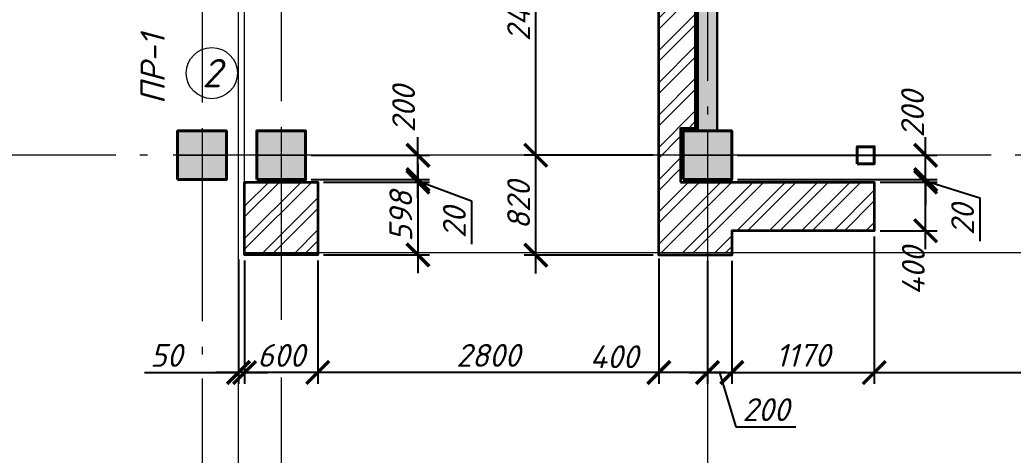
# Model space of a CAD drawing. Header units: millimetres. Extents: x -82276 to 69119, y 30132 to 86759.
# Drawn here: x -16766 to -8611, y 60992 to 64569 of the extents above; entities that cross this region are included whole.
import ezdxf
from ezdxf.enums import TextEntityAlignment as Align

# ---------------------------------------------------------------- set-up
doc = ezdxf.new("R2010")
doc.units = ezdxf.units.MM
doc.header["$MEASUREMENT"] = 0
doc.linetypes.add('Double Dashed', pattern=[1797.222233, 1325, -211.666656, 63.333344, -197.222233])
doc.layers.get('0').update_dxf_attribs({"lineweight": 5})
doc.layers.add('#Hatch', color=252, linetype='Continuous', lineweight=5, true_color=0x696969)
for name, color, linetype, lineweight in [('#стены внутр', 152, 'Continuous', 35), ('#стены наруж', 12, 'Continuous', 35), ('k_ Рамка', 7, 'Continuous', 50), ('колонны_Ном._пера__94', 252, 'Continuous', 5), ('колонны_Ном._пера__99', 7, 'Continuous', 40), ('оси_Ном._пера__96', 7, 'Continuous', 5), ('размеры', 7, 'Continuous', 5), ('чертеж', 7, 'Continuous', 5)]:
    doc.layers.add(name, color=color, linetype=linetype, lineweight=lineweight)
doc.layers.add('колонны', color=7, linetype='Continuous')
doc.layers.add('оси', color=7, linetype='Continuous')
doc.styles.get("Standard").update_dxf_attribs({"font": 'isocpeui.ttf'})
doc.styles.add('STEP PR', font='isocpeui.ttf')
doc.styles.add('СГЕНЕРИР_СТИЛЬ_2', font='gost_2_304-81_type.ttf')
doc.dimstyles.new('SPDS', dxfattribs={"dimscale": 50, "dimtxt": 2.5, "dimasz": 2.5, "dimexe": 1.25, "dimexo": 0.625, "dimtad": 1, "dimdec": 0, "dimrnd": 0.001, "dimtxsty": 'STEP PR', "dimblk": 'ARCHTICK', "dimcen": 2.5, "dimdle": 2, "dimclrd": 256, "dimclre": 256, "dimclrt": 7, "dimadec": 0, "dimazin": 2, "dimtfac": 0.75, "dimtdec": 0, "dimtmove": 1, "dimatfit": 3, "dimfxl": 1, "dimtolj": 1, "dimarcsym": 1})

# ---------------------------------------------------------------- blocks, each defined once
blk = doc.blocks.new('Стандартный маркер сетки_17')
at = {"layer": 'оси_Ном._пера__96', "linetype": 'Double Dashed'}
blk.add_line((900, 0), (20403.4, 0), dxfattribs=at)
at = {"layer": 'оси_Ном._пера__96', "style": 'СГЕНЕРИР_СТИЛЬ_2'}
blk.add_attdef('AC_MarkerText_1', text='', height=350, rotation=90, dxfattribs=at).set_placement((21973.1, -122.2), align=Align.BOTTOM_LEFT)
blk = doc.blocks.new('Колонна_15_1', base_point=(22379, 71855.7))
at = {"layer": 'колонны_Ном._пера__94', "linetype": 'Continuous'}
blk.add_hatch(color=256, dxfattribs=at).paths.add_polyline_path([(22179, 71646.7), (22579, 71646.7), (22579, 72046.7), (22179, 72046.7)])
at = {"layer": 'колонны_Ном._пера__94', "color": 253, "lineweight": 5, "true_color": 0xa3a3a3}
for points in [[(22379, 72046.7), (22379, 71646.7)], [(22179, 71846.7), (22579, 71846.7)]]:
    blk.add_lwpolyline(points, dxfattribs=at)
at = {"layer": 'колонны_Ном._пера__99', "linetype": 'Continuous', "flags": 128}
blk.add_lwpolyline([(22179, 71646.7), (22579, 71646.7), (22579, 72046.7), (22179, 72046.7)], close=True, dxfattribs=at)
blk = doc.blocks.new('A$C297C156A')
at = {"layer": 'колонны_Ном._пера__94', "linetype": 'Continuous', "true_color": 0x737373}
h = blk.add_hatch(color=8, dxfattribs=at)
h.paths.add_polyline_path([(-32.7, -4228.9), (127.3, -4228.9), (127.3, 1370.7), (-32.7, 1370.7)])
h.paths.add_polyline_path([(127.3, -4628.9), (-32.7, -4628.9), (-32.7, -6629.7), (127.3, -6629.7)])
at = {"layer": '#стены внутр', "lineweight": 30}
for points in [[(-32.7, -4228.9), (-32.7, 1370.7), (127.3, 1370.7), (127.3, -4228.9)], [(127.3, -4628.9), (127.3, -6629.7), (-32.7, -6629.7), (-32.7, -4628.9)]]:
    blk.add_lwpolyline(points, dxfattribs=at)
blk = doc.blocks.new('Стандартный маркер сетки')
at = {"layer": 'оси_Ном._пера__96', "linetype": 'Double Dashed'}
blk.add_line((900, 0), (17157.4, 0), dxfattribs=at)
at = {"layer": 'оси_Ном._пера__96', "style": 'СГЕНЕРИР_СТИЛЬ_2'}
blk.add_attdef('AC_MarkerText_1', text='', height=350, rotation=90, dxfattribs=at).set_placement((18727, -86.6), align=Align.BOTTOM_LEFT)
blk = doc.blocks.new('_ArchTick')
at = {"color": 0, "linetype": 'ByBlock', "const_width": 0.15}
blk.add_lwpolyline([(-0.5, -0.5), (0.5, 0.5)], dxfattribs=at)
blk = doc.blocks.new('*D102')
at = {"layer": 'Defpoints', "color": 0, "transparency": 16777216}
for p in [(-11521, 62655.7), (-11121, 62002), (-11521, 61671)]:
    blk.add_point(p, dxfattribs=at)
at = {"layer": 'размеры', "lineweight": -2, "transparency": 16777216}
for p, q in [((-11521, 62608.8), (-11521, 61577.2)), ((-11121, 61955.2), (-11121, 61577.2)), ((-10971, 61671), (-11671, 61671))]:
    blk.add_line(p, q, dxfattribs=at)
at = {"layer": 'размеры', "lineweight": -2, "transparency": 16777216, "xscale": 187.5, "yscale": 187.5, "zscale": 187.5, "rotation": 180}
blk.add_blockref('_ArchTick', (-11521, 61671), dxfattribs=at)
at = {"layer": 'размеры', "lineweight": -2, "transparency": 16777216, "xscale": 187.5, "yscale": 187.5, "zscale": 187.5}
blk.add_blockref('_ArchTick', (-11121, 61671), dxfattribs=at)
at = {"layer": 'размеры', "color": 7, "transparency": 16777216, "insert": (-11887.9, 61800.6), "char_height": 187.5, "attachment_point": 5, "style": 'STEP PR'}
blk.add_mtext('\\A1;400', dxfattribs=at)
blk = doc.blocks.new('*D103')
at = {"layer": 'Defpoints', "color": 0, "transparency": 16777216}
for p in [(-11121, 62635.7), (-10921, 62635.7), (-10921, 61671)]:
    blk.add_point(p, dxfattribs=at)
at = {"layer": 'размеры', "lineweight": -2, "transparency": 16777216}
for p, q in [((-11121, 62588.8), (-11121, 61577.2)), ((-10921, 62588.8), (-10921, 61577.2)), ((-11271, 61671), (-10771, 61671)), ((-11021, 61671), (-10887.4, 61225.6)), ((-10887.4, 61225.6), (-10395.4, 61225.6))]:
    blk.add_line(p, q, dxfattribs=at)
at = {"layer": 'размеры', "lineweight": -2, "transparency": 16777216, "xscale": 187.5, "yscale": 187.5, "zscale": 187.5, "rotation": 180}
blk.add_blockref('_ArchTick', (-11121, 61671), dxfattribs=at)
at = {"layer": 'размеры', "lineweight": -2, "transparency": 16777216, "xscale": 187.5, "yscale": 187.5, "zscale": 187.5}
blk.add_blockref('_ArchTick', (-10921, 61671), dxfattribs=at)
at = {"layer": 'размеры', "color": 7, "transparency": 16777216, "insert": (-10641.4, 61366.3), "char_height": 187.5, "attachment_point": 5, "style": 'STEP PR'}
blk.add_mtext('\\A1;200', dxfattribs=at)
blk = doc.blocks.new('*D104')
at = {"layer": 'Defpoints', "color": 0, "transparency": 16777216}
for p in [(-9751, 62835.7), (-10921, 61955.2), (-9751, 61671)]:
    blk.add_point(p, dxfattribs=at)
at = {"layer": 'размеры', "lineweight": -2, "transparency": 16777216}
for p, q in [((-9751, 62788.8), (-9751, 61577.2)), ((-10921, 61908.3), (-10921, 61577.2)), ((-11071, 61671), (-9601, 61671))]:
    blk.add_line(p, q, dxfattribs=at)
at = {"layer": 'размеры', "lineweight": -2, "transparency": 16777216, "xscale": 187.5, "yscale": 187.5, "zscale": 187.5, "rotation": 180}
blk.add_blockref('_ArchTick', (-10921, 61671), dxfattribs=at)
at = {"layer": 'размеры', "lineweight": -2, "transparency": 16777216, "xscale": 187.5, "yscale": 187.5, "zscale": 187.5}
blk.add_blockref('_ArchTick', (-9751, 61671), dxfattribs=at)
at = {"layer": 'размеры', "color": 7, "transparency": 16777216, "insert": (-10336, 61812.8), "char_height": 187.5, "attachment_point": 5, "style": 'STEP PR'}
blk.add_mtext('\\A1;1170', dxfattribs=at)
blk = doc.blocks.new('*D105')
at = {"layer": 'Defpoints', "color": 0, "transparency": 16777216}
for p in [(-9751, 63235.7), (-9329.9, 63235.7), (-9751, 62835.7)]:
    blk.add_point(p, dxfattribs=at)
at = {"layer": 'размеры', "lineweight": -2, "transparency": 16777216}
for p, q in [((-9329.9, 62685.7), (-9329.9, 63385.7)), ((-9704.1, 63235.7), (-9236.2, 63235.7)), ((-9704.1, 62835.7), (-9236.2, 62835.7))]:
    blk.add_line(p, q, dxfattribs=at)
at = {"layer": 'размеры', "lineweight": -2, "transparency": 16777216, "xscale": 187.5, "yscale": 187.5, "zscale": 187.5}
for p, rotation in [((-9329.9, 63235.7), 90), ((-9329.9, 62835.7), 270)]:
    blk.add_blockref('_ArchTick', p, dxfattribs=dict(at, rotation=rotation))
at = {"layer": 'размеры', "color": 7, "transparency": 16777216, "insert": (-9430.9, 62505.3), "char_height": 187.5, "attachment_point": 5, "rotation": 90, "style": 'STEP PR'}
blk.add_mtext('\\A1;400', dxfattribs=at)
blk = doc.blocks.new('*D106')
at = {"layer": 'Defpoints', "color": 0, "transparency": 16777216}
for p in [(-10921, 63255.7), (-9751, 63235.7), (-9329.9, 63255.7)]:
    blk.add_point(p, dxfattribs=at)
at = {"layer": 'размеры', "lineweight": -2, "transparency": 16777216}
for p, q in [((-9329.9, 63255.7), (-9329.9, 63443.2)), ((-10874.1, 63255.7), (-9236.2, 63255.7)), ((-9704.1, 63235.7), (-9236.2, 63235.7)), ((-9329.9, 63235.7), (-9329.9, 63255.7)), ((-9329.9, 63235.7), (-9329.9, 63255.7)), ((-9329.9, 63245.7), (-8885.3, 63105.6)), ((-9329.9, 63235.7), (-9329.9, 63048.2)), ((-8885.3, 63105.6), (-8885.3, 62749.5))]:
    blk.add_line(p, q, dxfattribs=at)
at = {"layer": 'размеры', "lineweight": -2, "transparency": 16777216, "xscale": 187.5, "yscale": 187.5, "zscale": 187.5}
for p, rotation in [((-9329.9, 63255.7), 270), ((-9329.9, 63235.7), 90)]:
    blk.add_blockref('_ArchTick', p, dxfattribs=dict(at, rotation=rotation))
at = {"layer": 'размеры', "color": 7, "transparency": 16777216, "insert": (-9026, 62927.5), "char_height": 187.5, "attachment_point": 5, "rotation": 90, "style": 'STEP PR'}
blk.add_mtext('\\A1;20', dxfattribs=at)
blk = doc.blocks.new('*D108')
at = {"layer": 'Defpoints', "color": 0, "transparency": 16777216}
for p in [(-14421, 63255.7), (-14321, 63235.7), (-13498.2, 63255.7)]:
    blk.add_point(p, dxfattribs=at)
at = {"layer": 'размеры', "lineweight": -2, "transparency": 16777216}
for p, q in [((-13498.2, 63255.7), (-13498.2, 63443.2)), ((-14374.1, 63255.7), (-13404.4, 63255.7)), ((-14274.1, 63235.7), (-13404.4, 63235.7)), ((-13498.2, 63235.7), (-13498.2, 63255.7)), ((-13498.2, 63235.7), (-13498.2, 63255.7)), ((-13498.2, 63245.7), (-13058.2, 63080.4)), ((-13498.2, 63235.7), (-13498.2, 63048.2)), ((-13058.2, 63080.4), (-13058.2, 62724.3))]:
    blk.add_line(p, q, dxfattribs=at)
at = {"layer": 'размеры', "lineweight": -2, "transparency": 16777216, "xscale": 187.5, "yscale": 187.5, "zscale": 187.5}
for p, rotation in [((-13498.2, 63255.7), 270), ((-13498.2, 63235.7), 90)]:
    blk.add_blockref('_ArchTick', p, dxfattribs=dict(at, rotation=rotation))
at = {"layer": 'размеры', "color": 7, "transparency": 16777216, "insert": (-13198.9, 62902.4), "char_height": 187.5, "attachment_point": 5, "rotation": 90, "style": 'STEP PR'}
blk.add_mtext('\\A1;20', dxfattribs=at)
blk = doc.blocks.new('*D109')
at = {"layer": 'Defpoints', "color": 0, "transparency": 16777216}
for p in [(-14321, 63235.7), (-14321, 62637.3), (-13498.2, 62637.3)]:
    blk.add_point(p, dxfattribs=at)
at = {"layer": 'размеры', "lineweight": -2, "transparency": 16777216}
for p, q in [((-13498.2, 63385.7), (-13498.2, 62487.3)), ((-14274.1, 63235.7), (-13404.4, 63235.7)), ((-14274.1, 62637.3), (-13404.4, 62637.3))]:
    blk.add_line(p, q, dxfattribs=at)
at = {"layer": 'размеры', "lineweight": -2, "transparency": 16777216, "xscale": 187.5, "yscale": 187.5, "zscale": 187.5}
for p, rotation in [((-13498.2, 63235.7), 90), ((-13498.2, 62637.3), 270)]:
    blk.add_blockref('_ArchTick', p, dxfattribs=dict(at, rotation=rotation))
at = {"layer": 'размеры', "color": 7, "transparency": 16777216, "insert": (-13638.8, 62954), "char_height": 187.5, "attachment_point": 5, "rotation": 90, "style": 'STEP PR'}
blk.add_mtext('\\A1;598', dxfattribs=at)
blk = doc.blocks.new('*D143')
at = {"layer": 'Defpoints', "color": 0, "transparency": 16777216}
for p in [(-14421, 63455.7), (-13498.2, 63455.7), (-14421, 63255.7)]:
    blk.add_point(p, dxfattribs=at)
at = {"layer": 'размеры', "lineweight": -2, "transparency": 16777216}
for p, q in [((-13498.2, 63105.7), (-13498.2, 63605.7)), ((-14374.1, 63455.7), (-13404.4, 63455.7)), ((-14374.1, 63255.7), (-13404.4, 63255.7))]:
    blk.add_line(p, q, dxfattribs=at)
at = {"layer": 'размеры', "lineweight": -2, "transparency": 16777216, "xscale": 187.5, "yscale": 187.5, "zscale": 187.5}
for p, rotation in [((-13498.2, 63455.7), 90), ((-13498.2, 63255.7), 270)]:
    blk.add_blockref('_ArchTick', p, dxfattribs=dict(at, rotation=rotation))
at = {"layer": 'размеры', "color": 7, "transparency": 16777216, "insert": (-13615.8, 63835.8), "char_height": 187.5, "attachment_point": 5, "rotation": 90, "style": 'STEP PR'}
blk.add_mtext('\\A1;200', dxfattribs=at)
blk = doc.blocks.new('*D145')
at = {"layer": 'Defpoints', "color": 0, "transparency": 16777216}
for p in [(-10921, 63455.7), (-9329.9, 63455.7), (-10921, 63255.7)]:
    blk.add_point(p, dxfattribs=at)
at = {"layer": 'размеры', "lineweight": -2, "transparency": 16777216}
for p, q in [((-9329.9, 63105.7), (-9329.9, 63605.7)), ((-10874.1, 63455.7), (-9236.2, 63455.7)), ((-10874.1, 63255.7), (-9236.2, 63255.7))]:
    blk.add_line(p, q, dxfattribs=at)
at = {"layer": 'размеры', "lineweight": -2, "transparency": 16777216, "xscale": 187.5, "yscale": 187.5, "zscale": 187.5}
for p, rotation in [((-9329.9, 63455.7), 90), ((-9329.9, 63255.7), 270)]:
    blk.add_blockref('_ArchTick', p, dxfattribs=dict(at, rotation=rotation))
at = {"layer": 'размеры', "color": 7, "transparency": 16777216, "insert": (-9437, 63793.9), "char_height": 187.5, "attachment_point": 5, "rotation": 90, "style": 'STEP PR'}
blk.add_mtext('\\A1;200', dxfattribs=at)
blk = doc.blocks.new('*D153')
at = {"layer": 'Defpoints', "color": 0, "transparency": 16777216}
for p in [(-9751, 62835.7), (-6491, 62835.7), (-6491, 61671)]:
    blk.add_point(p, dxfattribs=at)
at = {"layer": 'размеры', "lineweight": -2, "transparency": 16777216}
for p, q in [((-9751, 62788.8), (-9751, 61577.2)), ((-6491, 62788.8), (-6491, 61577.2)), ((-9901, 61671), (-6341, 61671))]:
    blk.add_line(p, q, dxfattribs=at)
at = {"layer": 'размеры', "lineweight": -2, "transparency": 16777216, "xscale": 187.5, "yscale": 187.5, "zscale": 187.5, "rotation": 180}
blk.add_blockref('_ArchTick', (-9751, 61671), dxfattribs=at)
at = {"layer": 'размеры', "lineweight": -2, "transparency": 16777216, "xscale": 187.5, "yscale": 187.5, "zscale": 187.5}
blk.add_blockref('_ArchTick', (-6491, 61671), dxfattribs=at)
at = {"layer": 'размеры', "color": 7, "transparency": 16777216, "insert": (-8121, 61811.6), "char_height": 187.5, "attachment_point": 5, "style": 'STEP PR'}
blk.add_mtext('\\A1;3260', dxfattribs=at)
blk = doc.blocks.new('*D221')
at = {"layer": 'Defpoints', "color": 0, "transparency": 16777216}
for p in [(-14321, 62637.3), (-11521, 62655.7), (-14321, 61671)]:
    blk.add_point(p, dxfattribs=at)
at = {"layer": 'размеры', "lineweight": -2, "transparency": 16777216}
for p, q in [((-14321, 62590.4), (-14321, 61577.2)), ((-11521, 62608.8), (-11521, 61577.2)), ((-11371, 61671), (-14471, 61671))]:
    blk.add_line(p, q, dxfattribs=at)
at = {"layer": 'размеры', "lineweight": -2, "transparency": 16777216, "xscale": 187.5, "yscale": 187.5, "zscale": 187.5, "rotation": 180}
blk.add_blockref('_ArchTick', (-14321, 61671), dxfattribs=at)
at = {"layer": 'размеры', "lineweight": -2, "transparency": 16777216, "xscale": 187.5, "yscale": 187.5, "zscale": 187.5}
blk.add_blockref('_ArchTick', (-11521, 61671), dxfattribs=at)
at = {"layer": 'размеры', "color": 7, "transparency": 16777216, "insert": (-12921, 61811.6), "char_height": 187.5, "attachment_point": 5, "style": 'STEP PR'}
blk.add_mtext('\\A1;2800', dxfattribs=at)
blk = doc.blocks.new('*D222')
at = {"layer": 'Defpoints', "color": 0, "transparency": 16777216}
for p in [(-14921, 62637.3), (-14321, 62637.3), (-14921, 61671)]:
    blk.add_point(p, dxfattribs=at)
at = {"layer": 'размеры', "lineweight": -2, "transparency": 16777216}
for p, q in [((-14921, 62590.4), (-14921, 61577.2)), ((-14321, 62590.4), (-14321, 61577.2)), ((-14171, 61671), (-15071, 61671))]:
    blk.add_line(p, q, dxfattribs=at)
at = {"layer": 'размеры', "lineweight": -2, "transparency": 16777216, "xscale": 187.5, "yscale": 187.5, "zscale": 187.5, "rotation": 180}
blk.add_blockref('_ArchTick', (-14921, 61671), dxfattribs=at)
at = {"layer": 'размеры', "lineweight": -2, "transparency": 16777216, "xscale": 187.5, "yscale": 187.5, "zscale": 187.5}
blk.add_blockref('_ArchTick', (-14321, 61671), dxfattribs=at)
at = {"layer": 'размеры', "color": 7, "transparency": 16777216, "insert": (-14621, 61811.6), "char_height": 187.5, "attachment_point": 5, "style": 'STEP PR'}
blk.add_mtext('\\A1;600', dxfattribs=at)
blk = doc.blocks.new('*D223')
at = {"layer": 'Defpoints', "color": 0, "transparency": 16777216}
for p in [(-14971, 62645.3), (-14921, 62637.3), (-14971, 61671)]:
    blk.add_point(p, dxfattribs=at)
at = {"layer": 'размеры', "lineweight": -2, "transparency": 16777216}
for p, q in [((-14971, 62598.5), (-14971, 61577.2)), ((-14921, 62590.4), (-14921, 61577.2)), ((-15742.7, 61671), (-14971, 61671)), ((-14971, 61671), (-15158.5, 61671)), ((-14921, 61671), (-14971, 61671)), ((-14921, 61671), (-14971, 61671)), ((-14921, 61671), (-14733.5, 61671))]:
    blk.add_line(p, q, dxfattribs=at)
at = {"layer": 'размеры', "lineweight": -2, "transparency": 16777216, "xscale": 187.5, "yscale": 187.5, "zscale": 187.5}
blk.add_blockref('_ArchTick', (-14971, 61671), dxfattribs=at)
at = {"layer": 'размеры', "lineweight": -2, "transparency": 16777216, "xscale": 187.5, "yscale": 187.5, "zscale": 187.5, "rotation": 180}
blk.add_blockref('_ArchTick', (-14921, 61671), dxfattribs=at)
at = {"layer": 'размеры', "color": 7, "transparency": 16777216, "insert": (-15564.7, 61811.6), "char_height": 187.5, "attachment_point": 5, "style": 'STEP PR'}
blk.add_mtext('\\A1;50', dxfattribs=at)
blk = doc.blocks.new('*D226')
at = {"layer": 'Defpoints', "color": 0, "transparency": 16777216}
for p in [(-12530.7, 63455.7), (-11521, 63455.7), (-11521, 62635.7)]:
    blk.add_point(p, dxfattribs=at)
at = {"layer": 'размеры', "lineweight": -2, "transparency": 16777216}
for p, q in [((-12530.7, 62485.7), (-12530.7, 63605.7)), ((-11567.9, 63455.7), (-12624.5, 63455.7)), ((-11567.9, 62635.7), (-12624.5, 62635.7))]:
    blk.add_line(p, q, dxfattribs=at)
at = {"layer": 'размеры', "lineweight": -2, "transparency": 16777216, "xscale": 187.5, "yscale": 187.5, "zscale": 187.5}
for p, rotation in [((-12530.7, 63455.7), 90), ((-12530.7, 62635.7), 270)]:
    blk.add_blockref('_ArchTick', p, dxfattribs=dict(at, rotation=rotation))
at = {"layer": 'размеры', "color": 7, "transparency": 16777216, "insert": (-12671.3, 63045.7), "char_height": 187.5, "attachment_point": 5, "rotation": 90, "style": 'STEP PR'}
blk.add_mtext('\\A1;820', dxfattribs=at)
blk = doc.blocks.new('*D227')
at = {"layer": 'Defpoints', "color": 0, "transparency": 16777216}
for p in [(-12530.7, 65855.7), (-11521, 65855.7), (-11521, 63455.7)]:
    blk.add_point(p, dxfattribs=at)
at = {"layer": 'размеры', "lineweight": -2, "transparency": 16777216}
for p, q in [((-12530.7, 63305.7), (-12530.7, 66005.7)), ((-11567.9, 65855.7), (-12624.5, 65855.7)), ((-11567.9, 63455.7), (-12624.5, 63455.7))]:
    blk.add_line(p, q, dxfattribs=at)
at = {"layer": 'размеры', "lineweight": -2, "transparency": 16777216, "xscale": 187.5, "yscale": 187.5, "zscale": 187.5}
for p, rotation in [((-12530.7, 65855.7), 90), ((-12530.7, 63455.7), 270)]:
    blk.add_blockref('_ArchTick', p, dxfattribs=dict(at, rotation=rotation))
at = {"layer": 'размеры', "color": 7, "transparency": 16777216, "insert": (-12671.3, 64655.7), "char_height": 187.5, "attachment_point": 5, "rotation": 90, "style": 'STEP PR'}
blk.add_mtext('\\A1;2400', dxfattribs=at)
blk = doc.blocks.new('*U269')
at = {"color": 0, "linetype": 'ByBlock', "lineweight": -2}
blk.add_circle((0, 0), 6, dxfattribs=at)
blk.add_attdef('Узел', text='', height=4, dxfattribs=at).set_placement((0, 0), align=Align.MIDDLE_CENTER)

msp = doc.modelspace()

# ---------------------------------------------------------------- hatches: boundary and pattern name
at = {"layer": '#Hatch'}
h = msp.add_hatch(dxfattribs=at)
h.set_pattern_fill('ANSI32', color=256, scale=500)
h.paths.add_polyline_path([(-11121, 63235.7), (-11341, 63235.7), (-11341, 63455.7), (-11521, 63455.7), (-11521, 62655.7), (-11121, 62655.7)])
h.paths.add_polyline_path([(-11521, 63455.7), (-11341, 63455.7), (-11341, 63675.7), (-11221, 63675.7), (-11221, 65635.7), (-11341, 65635.7), (-11341, 65655.7), (-11341, 65855.7), (-11521, 65855.7)])
h.paths.add_polyline_path([(-11521, 65855.7), (-11341, 65855.7), (-11341, 66075.7), (-11221, 66075.7), (-11221, 69435.7), (-14401, 69435.7), (-14401, 69235.7), (-14621, 69235.7), (-14621, 69036.1), (-11521, 69036.1)])
h.paths.add_polyline_path([(-14621, 69036.1), (-14621, 69235.7), (-14921, 69235.7), (-14921, 69036.1)])
h.paths.add_polyline_path([(-9751, 62835.7), (-9751, 63235.7), (-11121, 63235.7), (-11121, 62655.7), (-10921, 62655.7), (-10921, 62835.7)])
h = msp.add_hatch(dxfattribs=at)
h.set_pattern_fill('ANSI32', color=256, scale=500)
h.paths.add_polyline_path([(-14321, 63235.7), (-14621, 63235.7), (-14621, 62655.7), (-14321, 62655.7)])
h.paths.add_polyline_path([(-14621, 63235.7), (-14921, 63235.7), (-14921, 62655.7), (-14621, 62655.7)])

# ---------------------------------------------------------------- linework, layer by layer
at = {"layer": '#стены наруж'}
for points in [[(-11341, 63235.7), (-9751, 63235.7), (-9751, 62835.7), (-10921, 62835.7), (-10921, 62635.7), (-11521, 62635.7), (-11521, 69036.1), (-14921, 69036.1), (-14921, 69235.7), (-14401, 69235.7), (-14401, 69435.7), (-11221, 69435.7), (-11221, 66075.7), (-11341, 66075.7), (-11341, 65655.7), (-11341, 65635.7), (-11221, 65635.7), (-11221, 63675.7), (-11341, 63675.7), (-11341, 63235.7)], [(-11201, 63655.2), (-11201, 65655.7)], [(-11223.1, 63655.7), (-11321, 63655.7), (-11321, 63255.7)]]:
    msp.add_lwpolyline(points, dxfattribs=at)
msp.add_lwpolyline([(-14921, 63235.7), (-14321, 63235.7), (-14321, 62637.3), (-14921, 62637.3)], close=True, dxfattribs=at)
at = {"layer": 'колонны_Ном._пера__99', "linetype": 'Continuous', "flags": 128}
msp.add_lwpolyline([(-9891, 63385.7), (-9751, 63385.7), (-9751, 63525.7), (-9891, 63525.7)], close=True, dxfattribs=at)
at = {"layer": 'оси_Ном._пера__96', "linetype": 'Double Dashed'}
msp.add_line((25356.7, 63455.7), (-47112.2, 63455.7), dxfattribs=at)
at = {"layer": 'размеры'}
msp.add_lwpolyline([(-15071, 63655.7), (-15471, 63655.7), (-15471, 63255.7), (-15071, 63255.7)], close=True, dxfattribs=at)
at = {"layer": 'чертеж', "color": 5, "lineweight": 0}
for points in [[(-14971, 69500.1), (-14971, 72505.7), (-21925.7, 72505.7), (-21925.7, 69892.9), (-45919.8, 69892.9), (-45921, 56655.7), (-14971, 56655.7), (-14971, 69500.1)], [(-14921, 69540.5), (-14921, 72504.6), (23029, 72505.9), (23029, 56585.7), (15720.8, 56585.7), (15720.6, 62655.7), (-14921, 62655.7), (-14921, 69540.5)]]:
    msp.add_lwpolyline(points, dxfattribs=at)

# ---------------------------------------------------------------- block references
at = {"layer": '#стены наруж'}
msp.add_blockref('A$C297C156A', (-11168.4, 70284.9), dxfattribs=at)
at = {"layer": 'колонны'}
for p in [(-15271, 63464.6), (-14621, 63464.6), (-11121, 63464.6)]:
    msp.add_blockref('Колонна_15_1', p, dxfattribs=at)
at = {"layer": 'оси', "color": 251, "lineweight": 5, "zscale": 1000, "rotation": 270}
for name, p in [('Стандартный маркер сетки_17', (-11121, 73481.1)), ('Стандартный маркер сетки', (-15270.1, 73304.7)), ('Стандартный маркер сетки_17', (-14621, 73314.4))]:
    msp.add_blockref(name, p, dxfattribs=at)
at = {"layer": 'размеры'}
ref = msp.add_blockref('*U269', (-15190.5, 64131), dxfattribs=dict(at, xscale=35, yscale=35, zscale=35))
ref.add_attrib('Узел', '2', dxfattribs={"layer": '0', "color": 0, "linetype": 'ByBlock', "lineweight": -2, "height": 233.3}).set_placement((-15190.5, 64131), align=Align.MIDDLE_CENTER)

# ---------------------------------------------------------------- texts
at = {"layer": 'k_ Рамка', "color": 7, "style": 'STEP PR'}
msp.add_text('ПР-1', height=200, rotation=90, dxfattribs=at).set_placement((-15575.8, 63875.3))

# ---------------------------------------------------------------- dimensions: what is measured, and where the dimension line sits
at = {"layer": 'размеры'}
for base, p1, p2, picture, middle in [((-12530.7, 65855.7), (-11521, 63455.7), (-11521, 65855.7), '*D227', (-12671.3, 64655.7)), ((-12530.7, 63455.7), (-11521, 62635.7), (-11521, 63455.7), '*D226', (-12671.3, 63045.7))]:
    dim = msp.add_linear_dim(base=base, p1=p1, p2=p2, angle=90, dimstyle='SPDS', override={"dimscale": 75, "dimtxsty": 'STEP PR'}, dxfattribs=at)
    dim.commit()
    dim.dimension.update_dxf_attribs({"geometry": picture, "text_midpoint": middle})
for base, p1, p2, picture, middle in [((-13498.2, 63455.7), (-14421, 63255.7), (-14421, 63455.7), '*D143', (-13475.2, 63835.8)), ((-9329.9, 63455.7), (-10921, 63255.7), (-10921, 63455.7), '*D145', (-9296.4, 63793.9)), ((-13498.2, 63255.7), (-14321, 63235.7), (-14421, 63255.7), '*D108', (-13058.2, 63033.6)), ((-13498.2, 62637.3), (-14321, 63235.7), (-14321, 62637.3), '*D109', (-13498.2, 62954)), ((-9329.9, 63255.7), (-9751, 63235.7), (-10921, 63255.7), '*D106', (-8885.3, 63058.7)), ((-9329.9, 63235.7), (-9751, 62835.7), (-9751, 63235.7), '*D105', (-9290.2, 62505.3))]:
    dim = msp.add_linear_dim(base=base, p1=p1, p2=p2, angle=90, dimstyle='SPDS', override={"dimscale": 75, "dimtxsty": 'STEP PR'}, dxfattribs=at)
    dim.commit()
    dim.dimension.update_dxf_attribs({"geometry": picture, "text_midpoint": middle, "dimtype": 160})
for base, p1, p2, picture, middle in [((-9751, 61671), (-10921, 61955.2), (-9751, 62835.7), '*D104', (-10336, 61812.8)), ((-6491, 61671), (-9751, 62835.7), (-6491, 62835.7), '*D153', (-8121, 61811.6)), ((-14921, 61671), (-14321, 62637.3), (-14921, 62637.3), '*D222', (-14621, 61811.6)), ((-14321, 61671), (-11521, 62655.7), (-14321, 62637.3), '*D221', (-12921, 61811.6)), ((-10921, 61671), (-11121, 62635.7), (-10921, 62635.7), '*D103', (-10840.5, 61366.3))]:
    dim = msp.add_linear_dim(base=base, p1=p1, p2=p2, dimstyle='SPDS', override={"dimscale": 75, "dimtxsty": 'STEP PR'}, dxfattribs=at)
    dim.commit()
    dim.dimension.update_dxf_attribs({"geometry": picture, "text_midpoint": middle})
for base, p1, p2, picture, middle in [((-14971, 61671), (-14921, 62637.3), (-14971, 62645.3), '*D223', (-15564.7, 61705.8)), ((-11521, 61671), (-11121, 62002), (-11521, 62655.7), '*D102', (-11887.9, 61660))]:
    dim = msp.add_linear_dim(base=base, p1=p1, p2=p2, dimstyle='SPDS', override={"dimscale": 75, "dimtxsty": 'STEP PR'}, dxfattribs=at)
    dim.commit()
    dim.dimension.update_dxf_attribs({"geometry": picture, "text_midpoint": middle, "dimtype": 160})

doc.saveas('drawing.dxf')
